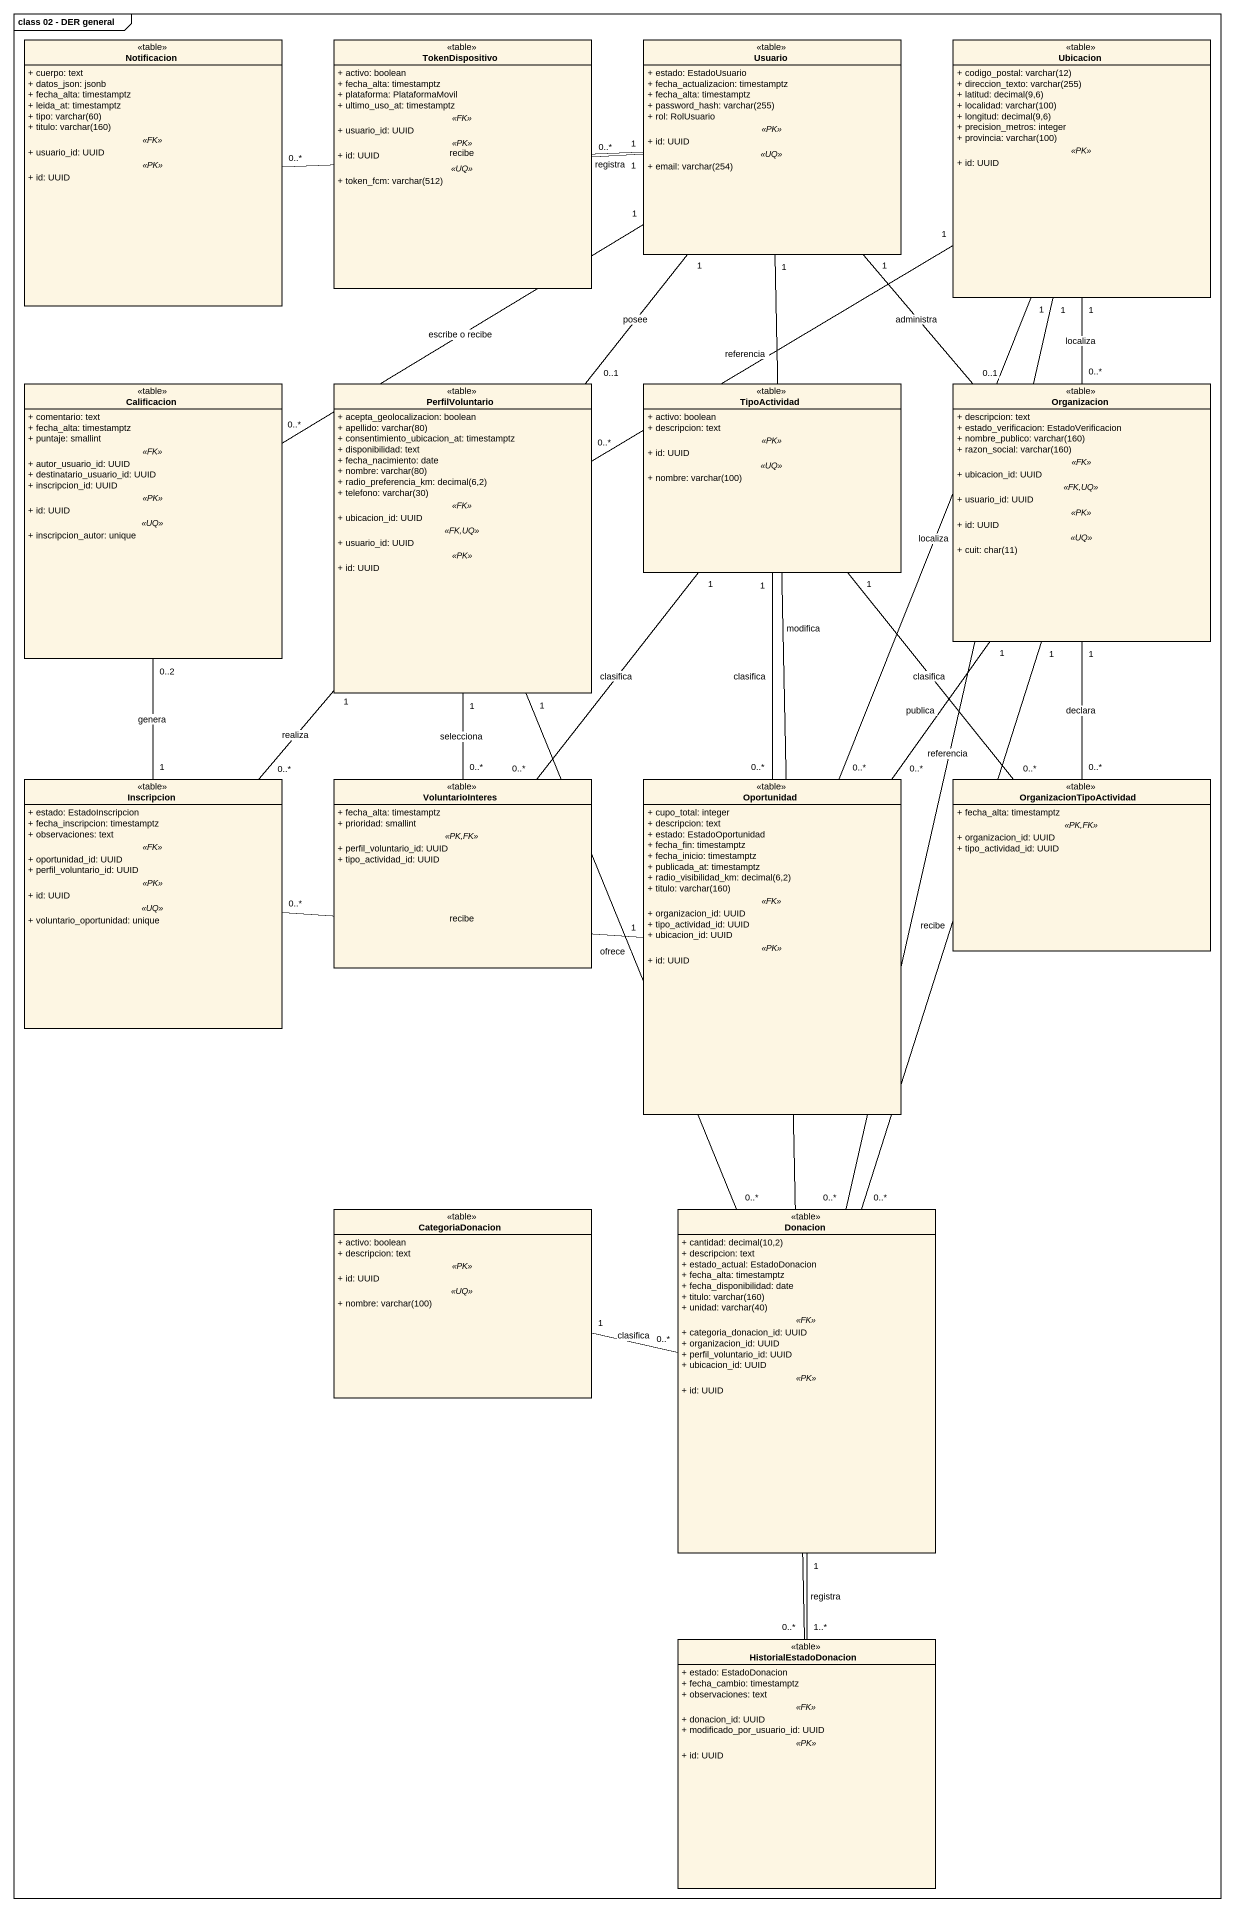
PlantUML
@startuml
mainframe class 02 - DER general
hide circle
hide empty members
skinparam classAttributeIconSize 0
class Notificacion <<table>> {
  + cuerpo: text
  + datos_json: jsonb
  + fecha_alta: timestamptz
  + leida_at: timestamptz
  {field} + tipo: varchar(60)
  {field} + titulo: varchar(160)
  .. <<FK>> ..
  + usuario_id: UUID
  .. <<PK>> ..
  + id: UUID
}
class TokenDispositivo <<table>> {
  + activo: boolean
  + fecha_alta: timestamptz
  + plataforma: PlataformaMovil
  + ultimo_uso_at: timestamptz
  .. <<FK>> ..
  + usuario_id: UUID
  .. <<PK>> ..
  + id: UUID
  .. <<UQ>> ..
  {field} + token_fcm: varchar(512)
}
class Usuario <<table>> {
  + estado: EstadoUsuario
  + fecha_actualizacion: timestamptz
  + fecha_alta: timestamptz
  {field} + password_hash: varchar(255)
  + rol: RolUsuario
  .. <<PK>> ..
  + id: UUID
  .. <<UQ>> ..
  {field} + email: varchar(254)
}
class Ubicacion <<table>> {
  {field} + codigo_postal: varchar(12)
  {field} + direccion_texto: varchar(255)
  {field} + latitud: decimal(9,6)
  {field} + localidad: varchar(100)
  {field} + longitud: decimal(9,6)
  + precision_metros: integer
  {field} + provincia: varchar(100)
  .. <<PK>> ..
  + id: UUID
}
class Calificacion <<table>> {
  + comentario: text
  + fecha_alta: timestamptz
  + puntaje: smallint
  .. <<FK>> ..
  + autor_usuario_id: UUID
  + destinatario_usuario_id: UUID
  + inscripcion_id: UUID
  .. <<PK>> ..
  + id: UUID
  .. <<UQ>> ..
  + inscripcion_autor: unique
}
class PerfilVoluntario <<table>> {
  + acepta_geolocalizacion: boolean
  {field} + apellido: varchar(80)
  + consentimiento_ubicacion_at: timestamptz
  + disponibilidad: text
  + fecha_nacimiento: date
  {field} + nombre: varchar(80)
  {field} + radio_preferencia_km: decimal(6,2)
  {field} + telefono: varchar(30)
  .. <<FK>> ..
  + ubicacion_id: UUID
  .. <<FK,UQ>> ..
  + usuario_id: UUID
  .. <<PK>> ..
  + id: UUID
}
class TipoActividad <<table>> {
  + activo: boolean
  + descripcion: text
  .. <<PK>> ..
  + id: UUID
  .. <<UQ>> ..
  {field} + nombre: varchar(100)
}
class Organizacion <<table>> {
  + descripcion: text
  + estado_verificacion: EstadoVerificacion
  {field} + nombre_publico: varchar(160)
  {field} + razon_social: varchar(160)
  .. <<FK>> ..
  + ubicacion_id: UUID
  .. <<FK,UQ>> ..
  + usuario_id: UUID
  .. <<PK>> ..
  + id: UUID
  .. <<UQ>> ..
  {field} + cuit: char(11)
}
class Inscripcion <<table>> {
  + estado: EstadoInscripcion
  + fecha_inscripcion: timestamptz
  + observaciones: text
  .. <<FK>> ..
  + oportunidad_id: UUID
  + perfil_voluntario_id: UUID
  .. <<PK>> ..
  + id: UUID
  .. <<UQ>> ..
  + voluntario_oportunidad: unique
}
class VoluntarioInteres <<table>> {
  + fecha_alta: timestamptz
  + prioridad: smallint
  .. <<PK,FK>> ..
  + perfil_voluntario_id: UUID
  + tipo_actividad_id: UUID
}
class Oportunidad <<table>> {
  + cupo_total: integer
  + descripcion: text
  + estado: EstadoOportunidad
  + fecha_fin: timestamptz
  + fecha_inicio: timestamptz
  + publicada_at: timestamptz
  {field} + radio_visibilidad_km: decimal(6,2)
  {field} + titulo: varchar(160)
  .. <<FK>> ..
  + organizacion_id: UUID
  + tipo_actividad_id: UUID
  + ubicacion_id: UUID
  .. <<PK>> ..
  + id: UUID
}
class OrganizacionTipoActividad <<table>> {
  + fecha_alta: timestamptz
  .. <<PK,FK>> ..
  + organizacion_id: UUID
  + tipo_actividad_id: UUID
}
class CategoriaDonacion <<table>> {
  + activo: boolean
  + descripcion: text
  .. <<PK>> ..
  + id: UUID
  .. <<UQ>> ..
  {field} + nombre: varchar(100)
}
class Donacion <<table>> {
  {field} + cantidad: decimal(10,2)
  + descripcion: text
  + estado_actual: EstadoDonacion
  + fecha_alta: timestamptz
  + fecha_disponibilidad: date
  {field} + titulo: varchar(160)
  {field} + unidad: varchar(40)
  .. <<FK>> ..
  + categoria_donacion_id: UUID
  + organizacion_id: UUID
  + perfil_voluntario_id: UUID
  + ubicacion_id: UUID
  .. <<PK>> ..
  + id: UUID
}
class HistorialEstadoDonacion <<table>> {
  + estado: EstadoDonacion
  + fecha_cambio: timestamptz
  + observaciones: text
  .. <<FK>> ..
  + donacion_id: UUID
  + modificado_por_usuario_id: UUID
  .. <<PK>> ..
  + id: UUID
}
Usuario "1" -left- "0..*" Notificacion : recibe
Usuario "1" -left- "0..*" TokenDispositivo : registra
Usuario "1" -- "0..*" Calificacion : escribe o recibe
Usuario "1" -- "0..1" PerfilVoluntario : posee
Usuario "1" -- "0..1" Organizacion : administra
Usuario "1" -- "0..*" HistorialEstadoDonacion : modifica
Ubicacion "1" -left- "0..*" PerfilVoluntario : referencia
Ubicacion "1" -- "0..*" Organizacion : localiza
Ubicacion "1" -- "0..*" Oportunidad : localiza
Ubicacion "1" -- "0..*" Donacion : referencia
PerfilVoluntario "1" -- "0..*" Inscripcion : realiza
PerfilVoluntario "1" -- "0..*" VoluntarioInteres : selecciona
PerfilVoluntario "1" -- "0..*" Donacion : ofrece
TipoActividad "1" -- "0..*" VoluntarioInteres : clasifica
TipoActividad "1" -- "0..*" Oportunidad : clasifica
TipoActividad "1" -- "0..*" OrganizacionTipoActividad : clasifica
Organizacion "1" -- "0..*" Oportunidad : publica
Organizacion "1" -- "0..*" OrganizacionTipoActividad : declara
Organizacion "1" -- "0..*" Donacion : recibe
Inscripcion "1" -up- "0..2" Calificacion : genera
Oportunidad "1" -left- "0..*" Inscripcion : recibe
CategoriaDonacion "1" -right- "0..*" Donacion : clasifica
Donacion "1" -- "1..*" HistorialEstadoDonacion : registra
@enduml
